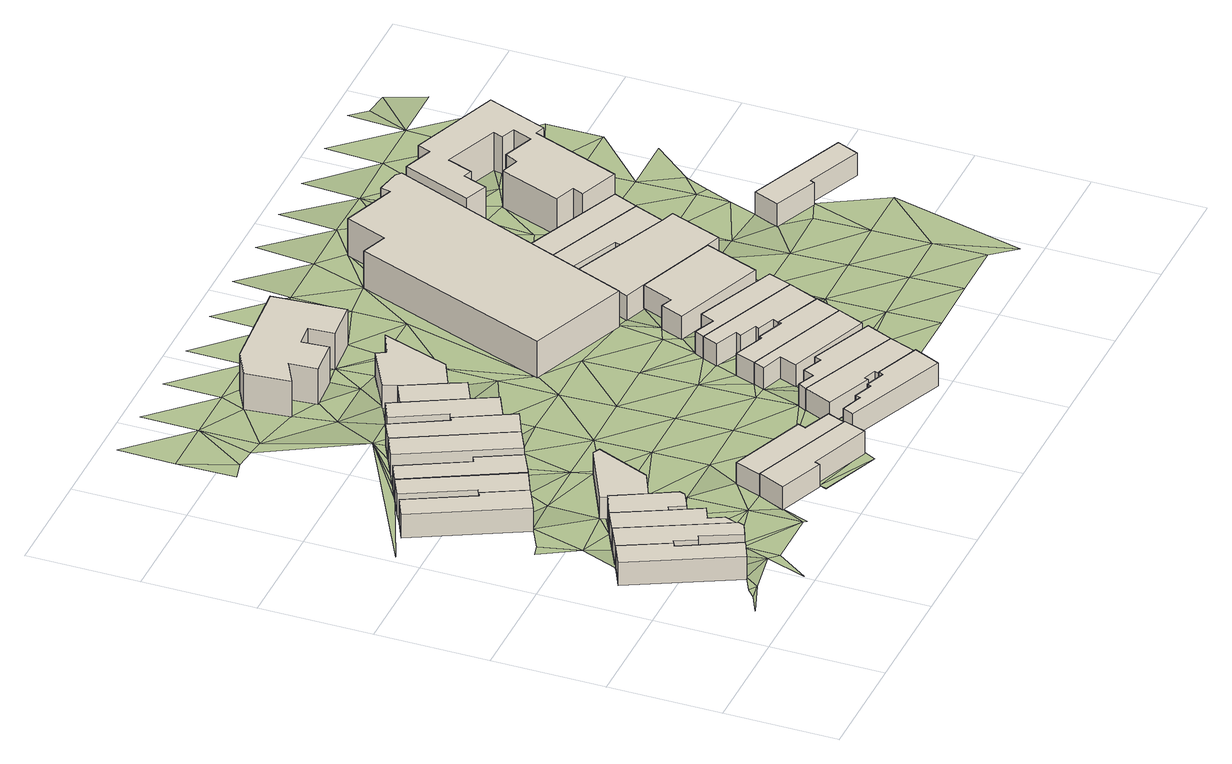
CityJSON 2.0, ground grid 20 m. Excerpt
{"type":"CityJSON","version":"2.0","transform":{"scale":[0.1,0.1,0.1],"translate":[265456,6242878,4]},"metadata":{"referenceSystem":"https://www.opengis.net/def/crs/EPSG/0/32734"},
"CityObjects":{
"building1":{"type":"Building","attributes":{"address":"35 Greef Street Salt River Cape Town","building":"house","building:levels":"1","footprint":{"type":"Polygon"},"plus_code":"CRXFX9XF+XCV","ground_height":5.79,"building_height":4.1,"roof_height":9.89},"geometry":[{"type":"Solid","lod":"1","boundaries":[[[[0,1,2,3,4,5]],[[1,6,7,3,2]],[[6,8,9,7]],[[8,10,11,9]],[[10,12,13,11]],[[12,0,5,4,13]],[[4,3,7,9,11,13]],[[12,10,8,6,1,0]]]]}]},
"building2":{"type":"Building","attributes":{"address":"37 Greef Street Salt River Cape Town","building":"house","building:levels":"1","footprint":{"type":"Polygon"},"plus_code":"CRXGXJXR+XGR","ground_height":5.48,"building_height":4.1,"roof_height":9.58},"geometry":[{"type":"Solid","lod":"1","boundaries":[[[[14,15,16,5,17,18]],[[15,19,20,5,16]],[[19,21,22,20]],[[21,23,24,22]],[[23,25,26,24]],[[25,27,28,26]],[[27,29,30,28]],[[29,31,32,30]],[[31,14,18,17,32]],[[17,5,20,22,24,26,28,30,32]],[[31,29,27,25,23,21,19,15,14]]]]}]},
"building3":{"type":"Building","attributes":{"address":"39 Greef Street Salt River Cape Town","building":"house","building:levels":"1","footprint":{"type":"Polygon"},"plus_code":"CRXVXHXQ+XGR","ground_height":5.21,"building_height":4.1,"roof_height":9.31},"geometry":[{"type":"Solid","lod":"1","boundaries":[[[[33,34,18,35]],[[34,36,37,18]],[[36,38,39,37]],[[38,40,41,39]],[[40,42,43,41]],[[42,44,45,43]],[[44,33,35,45]],[[35,18,37,39,41,43,45]],[[44,42,40,38,36,34,33]]]]}]},
"building4":{"type":"Building","attributes":{"address":"42 Greef Street Salt River Cape Town","building":"house","building:levels":"1","footprint":{"type":"Polygon"},"plus_code":"CRX8X9XJ+X5X","ground_height":5.4,"building_height":4.1,"roof_height":9.5},"geometry":[{"type":"Solid","lod":"1","boundaries":[[[[46,47,48,49]],[[47,50,51,52,48]],[[50,53,54,55,52,51]],[[53,56,57,55,54]],[[56,58,59,57]],[[58,46,49,59]],[[49,48,52,55,57,59]],[[58,56,53,50,47,46]]]]}]},
"building5":{"type":"Building","attributes":{"address":"41 Greef Street Salt River Cape Town","building":"house","building:levels":"1","footprint":{"type":"Polygon"},"plus_code":"CVX2XCX4+X6R","ground_height":5.21,"building_height":4.1,"roof_height":9.31},"geometry":[{"type":"Solid","lod":"1","boundaries":[[[[60,33,61,35,62,63]],[[33,44,45,35,61]],[[44,64,65,45]],[[64,66,67,65]],[[66,68,69,67]],[[68,70,71,69]],[[70,72,73,71]],[[72,60,63,62,73]],[[62,35,45,65,67,69,71,73]],[[72,70,68,66,64,44,33,60]]]]}]},
"building6":{"type":"Building","attributes":{"address":"44 Greef Street Salt River Cape Town","building":"house","building:levels":"1","footprint":{"type":"Polygon"},"plus_code":"CRXJXHX6+XJX","ground_height":5.04,"building_height":4.1,"roof_height":9.14},"geometry":[{"type":"Solid","lod":"1","boundaries":[[[[47,74,75,76]],[[74,77,78,75]],[[77,79,80,78]],[[79,81,82,80]],[[81,50,51,82]],[[50,47,76,51]],[[76,75,78,80,82,51]],[[50,81,79,77,74,47]]]]}]},
"building7":{"type":"Building","attributes":{"address":"43 Greef Street Salt River Cape Town","building":"house","building:levels":"1","footprint":{"type":"Polygon"},"plus_code":"CVX5XJXH+XXX","ground_height":5.01,"building_height":4.1,"roof_height":9.11},"geometry":[{"type":"Solid","lod":"1","boundaries":[[[[83,84,85,63]],[[84,86,87,85]],[[86,88,89,87]],[[88,90,91,89]],[[90,92,93,91]],[[92,83,63,93]],[[63,85,87,89,91,93]],[[92,90,88,86,84,83]]]]}]},
"building8":{"type":"Building","attributes":{"address":"46 Greef Street Salt River Cape Town","building":"house","building:levels":"1","footprint":{"type":"Polygon"},"plus_code":"CRXQXCXX+XCX","ground_height":5.05,"building_height":4.1,"roof_height":9.15},"geometry":[{"type":"Solid","lod":"1","boundaries":[[[[74,94,95,96,97,75]],[[94,98,99,96,95]],[[98,100,101,99]],[[100,102,103,101]],[[102,77,104,103]],[[77,74,75,97,104]],[[97,96,99,101,103,104]],[[77,102,100,98,94,74]]]]}]},
"building9":{"type":"Building","attributes":{"address":"48 Greef Street Salt River Cape Town","building":"house","building:levels":"1","footprint":{"type":"Polygon"},"plus_code":"CVX5XWXQ+XMR","ground_height":5.05,"building_height":4.1,"roof_height":9.15},"geometry":[{"type":"Solid","lod":"1","boundaries":[[[[105,106,107,108]],[[106,109,110,107]],[[109,111,112,110]],[[111,105,108,112]],[[108,107,110,112]],[[111,109,106,105]]]]}]},
"building10":{"type":"Building","attributes":{"address":"25 Westminster Road Salt River Cape Town","building":"house","building:levels":"1","footprint":{"type":"Polygon"},"plus_code":"C2X3X3XJ+X9V","ground_height":5.64,"building_height":4.1,"roof_height":9.74},"geometry":[{"type":"Solid","lod":"1","boundaries":[[[[113,114,115,116]],[[114,117,118,115]],[[117,119,120,118]],[[119,121,122,123,120]],[[121,124,125,126,123,122]],[[124,113,116,126,125]],[[116,115,118,120,123,126]],[[124,121,119,117,114,113]]]]}]},
"building11":{"type":"Building","attributes":{"address":"23 Westminster Road Salt River Cape Town","building":"house","building:levels":"1","footprint":{"type":"Polygon"},"plus_code":"C2X4X9X7+X4R","ground_height":5.36,"building_height":4.1,"roof_height":9.46},"geometry":[{"type":"Solid","lod":"1","boundaries":[[[[124,121,122,125]],[[121,127,128,122]],[[127,129,130,128]],[[129,131,132,130]],[[131,133,134,132]],[[133,124,125,134]],[[125,122,128,130,132,134]],[[133,131,129,127,121,124]]]]}]},
"building12":{"type":"Building","attributes":{"address":"50 Greef Street Salt River Cape Town","building":"house","building:levels":"1","footprint":{"type":"Polygon"},"plus_code":"CVXFXGXH+X2X","ground_height":5.05,"building_height":4.1,"roof_height":9.15},"geometry":[{"type":"Solid","lod":"1","boundaries":[[[[135,136,137,138]],[[136,139,140,137]],[[139,141,142,140]],[[141,143,108,142]],[[143,144,112,108]],[[144,145,146,112]],[[145,135,138,146]],[[138,137,140,142,108,112,146]],[[145,144,143,141,139,136,135]]]]}]},
"building13":{"type":"Building","attributes":{"address":"10 Westminster Road Salt River Cape Town","building":"house","building:levels":"1","footprint":{"type":"Polygon"},"plus_code":"CVXHX6XX+X2R","ground_height":5.05,"building_height":4.1,"roof_height":9.15},"geometry":[{"type":"Solid","lod":"1","boundaries":[[[[147,148,149,150,151,152]],[[148,153,154,150,149]],[[153,155,156,154]],[[155,136,137,156]],[[136,135,138,137]],[[135,157,158,138]],[[157,159,160,158]],[[159,147,152,151,160]],[[151,150,154,156,137,138,158,160]],[[159,157,135,136,155,153,148,147]]]]}]},
"building14":{"type":"Building","attributes":{"address":"8 Westminster Road Salt River Cape Town","building":"house","building:levels":"1","footprint":{"type":"Polygon"},"plus_code":"CVXQX8X8+X9R","ground_height":4.89,"building_height":4.1,"roof_height":8.99},"geometry":[{"type":"Solid","lod":"1","boundaries":[[[[161,162,163,152]],[[162,164,165,163]],[[164,166,167,165]],[[166,168,169,167]],[[168,161,152,169]],[[152,163,165,167,169]],[[168,166,164,162,161]]]]}]},
"building15":{"type":"Building","attributes":{"address":"6 Westminster Road Salt River Cape Town","building":"house","building:levels":"1","footprint":{"type":"Polygon"},"plus_code":"C2X2XWXJ+XFV","ground_height":4.89,"building_height":4.1,"roof_height":8.99},"geometry":[{"type":"Solid","lod":"1","boundaries":[[[[170,171,167,169]],[[171,172,173,167]],[[172,174,175,173]],[[174,176,177,175]],[[176,178,179,177]],[[178,180,181,179]],[[180,170,169,181]],[[169,167,173,175,177,179,181]],[[180,178,176,174,172,171,170]]]]}]},
"building16":{"type":"Building","attributes":{"address":"30 Portland Road Salt River Cape Town","building":"house","building:levels":"1","footprint":{"type":"Polygon"},"plus_code":"C3XFXPX9+XRV","ground_height":5.9,"building_height":4.1,"roof_height":10},"geometry":[{"type":"Solid","lod":"1","boundaries":[[[[182,183,184,185,186,187]],[[183,188,189,185,184]],[[188,190,191,189]],[[190,192,193,191]],[[192,194,195,193]],[[194,196,197,195]],[[196,198,199,197]],[[198,200,201,202,199]],[[200,203,204,205,202,201]],[[203,182,187,186,205,204]],[[186,185,189,191,193,195,197,199,202,205]],[[203,200,198,196,194,192,190,188,183,182]]]]}]},
"building17":{"type":"Building","attributes":{"address":"70 Foundry Road Salt River Cape Town","building":"industrial","building:levels":"2","footprint":{"type":"Polygon"},"plus_code":"CVXWX5X8+X6X","ground_height":4.31,"building_height":6.9,"roof_height":11.21},"geometry":[{"type":"Solid","lod":"1","boundaries":[[[[206,207,208,209]],[[207,210,211,208]],[[210,212,213,211]],[[212,214,215,213]],[[214,216,217,215]],[[216,218,219,217]],[[218,220,221,219]],[[220,222,223,221]],[[222,224,225,223]],[[224,226,227,225]],[[226,206,209,227]],[[209,208,211,213,215,217,219,221,223,225,227]],[[226,224,222,220,218,216,214,212,210,207,206]]]]}]},
"building18":{"type":"Building","attributes":{"address":"28 Portland Road Salt River Cape Town","building":"house","building:levels":"1","footprint":{"type":"Polygon"},"plus_code":"C3X7XXXH+XVW","ground_height":5.58,"building_height":4.1,"roof_height":9.68},"geometry":[{"type":"Solid","lod":"1","boundaries":[[[[228,229,230,231]],[[229,232,233,230]],[[232,234,235,233]],[[234,236,237,235]],[[236,238,239,237]],[[238,183,184,239]],[[183,182,187,184]],[[182,228,231,187]],[[231,230,233,235,237,239,184,187]],[[182,183,238,236,234,232,229,228]]]]}]},
"building19":{"type":"Building","attributes":{"address":"26 Portland Road Salt River Cape Town","building":"house","building:levels":"1","footprint":{"type":"Polygon"},"plus_code":"C3XCX3XR+XCV","ground_height":5.58,"building_height":4.1,"roof_height":9.68},"geometry":[{"type":"Solid","lod":"1","boundaries":[[[[240,241,242,231]],[[241,243,244,242]],[[243,245,246,244]],[[245,247,248,246]],[[247,249,250,248]],[[249,251,252,250]],[[251,253,230,252]],[[253,240,231,230]],[[231,242,244,246,248,250,252,230]],[[253,251,249,247,245,243,241,240]]]]}]},
"building20":{"type":"Building","attributes":{"address":"24 Portland Road Salt River Cape Town","building":"house","building:levels":"1","footprint":{"type":"Polygon"},"plus_code":"C3XFXGXW+XJX","ground_height":5.32,"building_height":4.1,"roof_height":9.42},"geometry":[{"type":"Solid","lod":"1","boundaries":[[[[254,255,256,257]],[[255,258,259,256]],[[258,260,261,259]],[[260,262,263,261]],[[262,264,265,263]],[[264,254,257,265]],[[257,256,259,261,263,265]],[[264,262,260,258,255,254]]]]}]},
"building21":{"type":"Building","attributes":{"address":"22 Portland Road Salt River Cape Town","building":"house","building:levels":"1","footprint":{"type":"Polygon"},"plus_code":"C3XJXCXG+XMV","ground_height":5.32,"building_height":4.1,"roof_height":9.42},"geometry":[{"type":"Solid","lod":"1","boundaries":[[[[266,267,268,269,270,271]],[[267,272,273,269,268]],[[272,274,275,273]],[[274,276,277,275]],[[276,278,279,277]],[[278,280,256,279]],[[280,281,257,256]],[[281,266,271,270,257]],[[270,269,273,275,277,279,256,257]],[[281,280,278,276,274,272,267,266]]]]}]},
"building22":{"type":"Building","attributes":{"address":"20 Portland Road Salt River Cape Town","building":"house","building:levels":"1","footprint":{"type":"Polygon"},"plus_code":"C3XQXMXV+XWR","ground_height":5.22,"building_height":4.1,"roof_height":9.32},"geometry":[{"type":"Solid","lod":"1","boundaries":[[[[282,283,284,285]],[[283,286,287,284]],[[286,288,289,287]],[[288,290,291,289]],[[290,292,293,291]],[[292,294,295,293]],[[294,296,297,295]],[[296,298,268,297]],[[298,299,271,268]],[[299,282,285,271]],[[285,284,287,289,291,293,295,297,268,271]],[[299,298,296,294,292,290,288,286,283,282]]]]}]},
"building23":{"type":"Building","attributes":{"address":"18 Portland Road Salt River Cape Town","building":"house","building:levels":"1","footprint":{"type":"Polygon"},"plus_code":"C3XRX6X6+XMR","ground_height":5.22,"building_height":4.1,"roof_height":9.32},"geometry":[{"type":"Solid","lod":"1","boundaries":[[[[282,300,301,285]],[[300,302,303,301]],[[302,304,305,303]],[[304,306,307,305]],[[306,283,284,307]],[[283,282,285,284]],[[285,301,303,305,307,284]],[[283,306,304,302,300,282]]]]}]},
"building24":{"type":"Building","attributes":{"address":"16 Portland Road Salt River Cape Town","building":"house","building:levels":"1","footprint":{"type":"Polygon"},"plus_code":"C4X2X5X9+X6R","ground_height":5.1,"building_height":4.1,"roof_height":9.2},"geometry":[{"type":"Solid","lod":"1","boundaries":[[[[308,309,310,311]],[[309,312,313,310]],[[312,314,315,313]],[[314,316,317,315]],[[316,318,319,317]],[[318,308,311,319]],[[311,310,313,315,317,319]],[[318,316,314,312,309,308]]]]}]},
"building25":{"type":"Building","attributes":{"address":"3 Westminster Road Salt River Cape Town","building":"industrial","building:levels":"2","footprint":{"type":"Polygon"},"plus_code":"C3XFX7XX+XQX","ground_height":4.44,"building_height":6.9,"roof_height":11.34},"geometry":[{"type":"Solid","lod":"1","boundaries":[[[[320,321,322,323]],[[321,324,325,322]],[[324,326,327,325]],[[326,328,329,327]],[[328,330,331,329]],[[330,332,333,331]],[[332,334,335,333]],[[334,336,337,335]],[[336,320,323,337]],[[323,322,325,327,329,331,333,335,337]],[[336,334,332,330,328,326,324,321,320]]]]}]},
"building26":{"type":"Building","attributes":{"address":"14 Portland Road Salt River Cape Town","building":"industrial","building:levels":"1","footprint":{"type":"Polygon"},"plus_code":"C4X6XCX2+XJR","ground_height":5.13,"building_height":4.1,"roof_height":9.23},"geometry":[{"type":"Solid","lod":"1","boundaries":[[[[338,339,340,341,342,343]],[[339,344,345,341,340]],[[344,346,347,345]],[[346,348,310,347]],[[348,349,311,310]],[[349,350,351,311]],[[350,352,353,351]],[[352,338,343,342,353]],[[342,341,345,347,310,311,351,353]],[[352,350,349,348,346,344,339,338]]]]}]},
"building27":{"type":"Building","attributes":{"address":"12 Portland Road Salt River Cape Town","building":"house","building:levels":"1","footprint":{"type":"Polygon"},"plus_code":"C4X8XJX5+X2R","ground_height":4.99,"building_height":4.1,"roof_height":9.09},"geometry":[{"type":"Solid","lod":"1","boundaries":[[[[354,355,356,357]],[[355,358,359,356]],[[358,339,340,359]],[[339,338,343,340]],[[338,360,361,343]],[[360,354,357,361]],[[357,356,359,340,343,361]],[[360,338,339,358,355,354]]]]}]},
"building28":{"type":"Building","attributes":{"address":"10 Portland Road Salt River Cape Town","building":"house","building:levels":"1","footprint":{"type":"Polygon"},"plus_code":"C4XCXCX7+XGX","ground_height":4.99,"building_height":4.1,"roof_height":9.09},"geometry":[{"type":"Solid","lod":"1","boundaries":[[[[354,360,361,357]],[[360,362,363,361]],[[362,364,365,363]],[[364,354,357,365]],[[357,361,363,365]],[[364,362,360,354]]]]}]},
"building29":{"type":"Building","attributes":{"address":"80 Foundry Road Salt River Cape Town","building":"retail","building:levels":"2","footprint":{"type":"Polygon"},"plus_code":"C5X2XJXH+XVV","ground_height":4.61,"building_height":6.9,"roof_height":11.51},"geometry":[{"type":"Solid","lod":"1","boundaries":[[[[366,367,368,369]],[[367,370,371,368]],[[370,372,373,371]],[[372,374,375,373]],[[374,376,377,375]],[[376,378,379,377]],[[378,380,381,379]],[[380,382,383,381]],[[382,384,385,383]],[[384,386,387,385]],[[386,388,389,387]],[[388,390,391,389]],[[390,392,393,391]],[[392,394,395,393]],[[394,396,397,395]],[[396,398,399,397]],[[398,400,401,399]],[[400,402,403,401]],[[402,404,405,403]],[[404,406,407,405]],[[406,408,409,407]],[[408,366,369,409]],[[369,368,371,373,375,377,379,381,383,385,387,389,391,393,395,397,399,401,403,405,407,409]],[[408,406,404,402,400,398,396,394,392,390,388,386,384,382,380,378,376,374,372,370,367,366]]]]}]},
"building30":{"type":"Building","attributes":{"address":"11 Portland Road Salt River Cape Town","building":"house","building:levels":"1","footprint":{"type":"Polygon"},"plus_code":"C5XPXFXJ+XWW","ground_height":5.17,"building_height":4.1,"roof_height":9.27},"geometry":[{"type":"Solid","lod":"1","boundaries":[[[[410,411,412,413,414,415]],[[411,416,417,413,412]],[[416,418,419,417]],[[418,420,421,419]],[[420,422,423,421]],[[422,410,415,414,423]],[[414,413,417,419,421,423]],[[422,420,418,416,411,410]]]]}]},
"terrain1":{"type":"TINRelief","geometry":[{"type":"CompositeSurface","lod":"1","boundaries":[[[424,425,426]],[[425,427,426]],[[427,425,428]],[[425,429,428]],[[430,431,432]],[[429,8,428]],[[8,430,432]],[[430,433,431]],[[14,434,0]],[[429,435,436]],[[437,430,8]],[[430,437,438]],[[434,439,440]],[[437,8,429]],[[437,429,441]],[[441,429,436]],[[434,442,439]],[[434,14,33]],[[443,441,436]],[[444,442,434]],[[434,33,444]],[[441,443,445]],[[446,447,448]],[[449,450,451]],[[449,451,452]],[[453,454,455]],[[445,456,448]],[[453,455,446]],[[444,33,457]],[[33,60,457]],[[458,450,449]],[[448,456,446]],[[459,453,446]],[[460,442,444]],[[445,443,456]],[[47,442,460]],[[60,444,457]],[[446,456,459]],[[461,462,463]],[[443,464,465]],[[456,443,465]],[[47,460,74]],[[466,467,468]],[[469,468,459]],[[469,459,456]],[[460,444,90]],[[469,466,468]],[[465,124,456]],[[470,74,460]],[[469,456,471]],[[471,456,124]],[[472,473,474]],[[106,474,473]],[[463,474,461]],[[475,473,472]],[[470,460,90]],[[476,477,478]],[[470,479,74]],[[480,88,466]],[[469,481,466]],[[473,482,106]],[[482,473,475]],[[483,484,485]],[[461,474,106]],[[482,475,479]],[[469,471,481]],[[480,466,486]],[[482,479,470]],[[470,90,88]],[[461,106,105]],[[484,483,487]],[[484,487,485]],[[488,477,476]],[[88,480,486]],[[470,489,482]],[[486,466,481]],[[490,477,488]],[[491,485,492]],[[488,476,493]],[[470,88,494]],[[105,495,461]],[[496,493,461]],[[481,471,497]],[[488,493,496]],[[489,470,494]],[[485,487,492]],[[494,88,486]],[[498,461,495]],[[499,498,495]],[[471,500,497]],[[498,499,501]],[[461,502,496]],[[461,498,503]],[[498,501,504]],[[486,481,505]],[[496,210,488]],[[145,489,506]],[[506,489,494]],[[502,461,503]],[[505,481,497]],[[507,496,502]],[[492,508,509]],[[496,507,210]],[[510,500,511]],[[494,486,512]],[[135,145,513]],[[497,500,510]],[[514,488,515]],[[509,508,516]],[[506,513,145]],[[512,486,505]],[[517,168,503]],[[518,502,503]],[[509,516,519]],[[509,519,510]],[[488,210,515]],[[232,497,510]],[[502,520,507]],[[513,521,162]],[[503,168,518]],[[232,510,519]],[[522,506,494]],[[523,505,497]],[[494,512,524]],[[164,162,521]],[[497,232,229]],[[520,525,507]],[[164,521,513]],[[526,502,518]],[[513,506,522]],[[519,527,232]],[[520,502,526]],[[527,519,528]],[[524,522,494]],[[515,210,207]],[[229,523,497]],[[512,505,529]],[[232,527,530]],[[164,513,531]],[[505,523,529]],[[166,164,532]],[[520,526,533]],[[527,534,530]],[[535,232,530]],[[531,513,522]],[[524,512,536]],[[526,518,537]],[[538,515,207]],[[539,515,538]],[[512,529,536]],[[164,531,532]],[[530,540,535]],[[529,523,258]],[[523,541,542]],[[543,533,544]],[[545,533,526]],[[523,542,258]],[[546,535,547]],[[540,547,535]],[[545,526,537]],[[524,548,522]],[[544,533,545]],[[549,524,536]],[[546,547,550]],[[551,531,522]],[[552,543,544]],[[529,258,255]],[[531,553,532]],[[536,529,255]],[[554,258,542]],[[545,552,544]],[[548,524,549]],[[553,531,551]],[[537,176,174]],[[542,555,554]],[[174,532,553]],[[548,551,522]],[[554,556,258]],[[545,537,174]],[[557,555,542]],[[255,278,536]],[[206,538,207]],[[278,558,536]],[[174,559,545]],[[549,536,560]],[[553,559,174]],[[545,559,561]],[[536,558,560]],[[538,562,563]],[[564,554,555]],[[278,565,558]],[[566,553,551]],[[567,278,568]],[[549,560,569]],[[567,565,278]],[[549,570,548]],[[553,566,559]],[[562,538,206]],[[571,551,548]],[[572,558,565]],[[569,570,549]],[[573,228,182]],[[559,566,561]],[[574,565,567]],[[241,564,555]],[[565,574,575]],[[567,576,574]],[[228,573,241]],[[577,570,569]],[[548,570,571]],[[578,569,579]],[[580,206,561]],[[581,574,576]],[[569,578,577]],[[582,574,581]],[[580,561,566]],[[566,551,336]],[[562,206,583]],[[584,570,577]],[[241,573,585]],[[562,583,586]],[[571,570,584]],[[580,583,206]],[[587,564,241]],[[571,584,588]],[[589,564,587]],[[590,577,578]],[[309,584,591]],[[309,588,584]],[[241,585,587]],[[566,336,580]],[[571,588,344]],[[583,580,336]],[[592,589,593]],[[589,587,593]],[[344,355,571]],[[590,578,300]],[[593,282,592]],[[355,354,571]],[[587,585,594]],[[583,595,596]],[[595,583,336]],[[282,593,300]],[[354,364,571]],[[597,336,334]],[[300,593,598]],[[599,593,587]],[[598,590,300]],[[336,597,600]],[[344,601,355]],[[587,594,599]],[[595,336,600]],[[334,600,597]],[[602,601,344]],[[603,598,593]],[[590,598,604]],[[593,599,603]],[[571,364,605]],[[606,590,604]],[[607,595,608]],[[594,609,599]],[[608,595,600]],[[610,598,603]],[[610,604,598]],[[603,599,611]],[[612,613,364]],[[612,364,614]],[[328,608,600]],[[611,599,609]],[[615,614,364]],[[616,604,610]],[[330,328,600]],[[605,364,613]],[[617,604,616]],[[610,603,618]],[[619,615,364]],[[618,603,611]],[[611,609,620]],[[612,621,613]],[[622,623,617]],[[610,624,616]],[[617,616,625]],[[614,615,626]],[[627,612,614]],[[625,622,617]],[[628,608,328]],[[628,629,608]],[[610,618,630]],[[621,612,627]],[[610,630,624]],[[613,631,605]],[[616,624,410]],[[632,622,625]],[[619,633,615]],[[628,328,634]],[[621,635,636]],[[616,637,625]],[[632,615,633]],[[611,620,638]],[[619,622,632]],[[627,635,621]],[[634,605,631]],[[637,616,410]],[[611,638,618]],[[632,633,619]],[[628,634,631]],[[630,618,639]],[[639,624,630]],[[640,632,625]],[[641,635,627]],[[637,640,625]],[[388,635,641]],[[374,628,631]],[[627,642,643]],[[618,638,639]],[[643,641,627]],[[374,631,376]],[[632,640,644]],[[645,646,628]],[[647,640,637]],[[374,645,628]],[[648,388,641]],[[649,641,643]],[[650,632,644]],[[632,650,651]],[[649,643,652]],[[647,653,640]],[[641,649,648]],[[640,653,644]],[[652,654,649]],[[645,374,655]],[[650,656,651]],[[653,657,644]],[[644,658,650]],[[374,372,655]],[[645,659,660]],[[656,650,658]],[[659,645,655]],[[656,661,372]],[[661,656,658]],[[372,662,655]],[[659,655,662]],[[663,659,664]],[[665,664,659]],[[659,666,665]]]}]}
},
"vertices":[
[97,301,15],[54,280,15],[54,280,56],[54,280,59],[97,301,59],[97,301,56],[145,95,15],[145,95,59],[182,112,15],[182,112,59],[130,214,15],[130,214,59],[138,218,15],[138,218,59],
[145,326,12],[97,301,12],[97,301,53],[145,326,56],[145,326,53],[138,218,12],[138,218,56],[147,222,12],[147,222,56],[164,186,12],[164,186,56],[174,190,12],[174,190,56],[206,123,12],[206,123,56],[230,134,12],[230,134,56],[234,144,12],[234,144,56],
[187,348,10],[145,326,10],[187,348,53],[234,144,10],[234,144,53],[244,171,10],[244,171,53],[231,197,10],[231,197,53],[256,209,10],[256,209,53],[229,263,10],[229,263,53],
[152,465,9],[197,488,9],[197,488,55],[152,465,55],[160,562,9],[160,562,51],[160,562,55],[152,558,9],[152,558,51],[152,558,55],[95,673,9],[95,673,55],[57,654,9],[57,654,55],
[230,368,10],[187,348,51],[230,368,53],[230,368,51],[236,266,10],[236,266,53],[250,240,10],[250,240,53],[280,255,10],[280,255,53],[283,265,10],[283,265,53],[260,310,10],[260,310,53],
[246,511,9],[246,511,51],[197,488,51],[150,702,9],[150,702,51],[113,683,9],[113,683,51],[172,567,9],[172,567,51],
[230,368,9],[260,310,9],[260,310,51],[309,333,9],[309,333,51],[349,429,9],[349,429,51],[337,435,9],[337,435,51],[224,379,9],[224,379,51],
[290,534,9],[290,534,51],[290,534,52],[246,511,52],[253,608,9],[253,608,52],[242,603,9],[242,603,52],[183,719,9],[183,719,52],[150,702,52],
[252,754,10],[211,733,10],[211,733,52],[252,754,52],[307,542,10],[307,542,52],[348,563,10],[348,563,52],
[350,114,13],[431,83,13],[431,83,57],[350,114,57],[434,92,13],[434,92,57],[544,50,13],[544,50,57],[558,90,13],[558,90,55],[558,90,57],[372,163,13],[372,163,55],[372,163,57],
[571,123,13],[571,123,55],[521,143,13],[521,143,55],[526,157,13],[526,157,55],[390,210,13],[390,210,55],
[381,608,8],[343,683,8],[343,683,52],[381,608,52],[336,679,8],[336,679,52],[288,772,8],[288,772,52],[252,754,8],[348,563,8],[393,584,8],[393,584,52],
[353,773,8],[342,795,8],[342,795,50],[342,795,52],[353,773,52],[353,773,50],[306,777,8],[306,777,52],[352,687,8],[352,687,52],[425,630,8],[425,630,52],[404,673,8],[404,673,52],
[353,773,9],[404,673,9],[404,673,50],[447,694,9],[447,694,50],[433,723,9],[433,723,50],[398,795,9],[398,795,50],
[398,795,4],[433,723,4],[481,746,4],[481,746,50],[522,866,4],[522,866,50],[478,846,4],[478,846,50],[469,862,4],[469,862,50],[388,818,4],[388,818,50],
[782,57,15],[702,89,15],[702,89,57],[702,89,60],[782,57,60],[782,57,57],[698,80,15],[698,80,60],[664,93,15],[664,93,60],[661,86,15],[661,86,60],[627,99,15],[627,99,60],[625,90,15],[625,90,60],[586,104,15],[586,104,60],[578,84,15],[578,84,59],[578,84,60],[761,10,15],[761,10,59],[761,10,60],
[526,1065,2],[357,1051,2],[357,1051,72],[526,1065,72],[309,1025,2],[309,1025,72],[317,945,2],[317,945,72],[361,969,2],[361,969,72],[365,919,2],[365,919,72],[429,924,2],[429,924,72],[425,972,2],[425,972,72],[463,976,2],[463,976,72],[467,930,2],[467,930,72],[537,936,2],[537,936,72],
[801,107,15],[621,182,15],[621,182,57],[801,107,57],[598,132,15],[598,132,57],[680,98,15],[680,98,57],[683,105,15],[683,105,57],[705,97,15],[705,97,57],
[801,107,14],[821,154,14],[821,154,57],[708,201,14],[708,201,57],[703,189,14],[703,189,57],[667,204,14],[667,204,57],[659,184,14],[659,184,57],[628,197,14],[628,197,57],[621,182,14],
[848,214,12],[662,287,12],[662,287,54],[848,214,54],[653,267,12],[653,267,54],[691,254,12],[691,254,54],[680,223,12],[680,223,54],[828,167,12],[828,167,54],
[865,259,11],[782,293,11],[782,293,53],[782,293,54],[865,259,54],[865,259,53],[780,287,11],[780,287,54],[732,306,11],[732,306,54],[730,301,11],[730,301,54],[675,323,11],[675,323,54],[662,287,11],[848,214,11],
[888,314,10],[701,390,10],[701,390,53],[888,314,53],[689,362,10],[689,362,53],[730,345,10],[730,345,53],[726,335,10],[726,335,53],[758,322,10],[758,322,53],[755,316,10],[755,316,53],[786,303,10],[786,303,53],[782,293,10],[865,259,10],
[903,356,10],[903,356,53],[758,416,10],[758,416,53],[747,391,10],[747,391,53],[709,407,10],[709,407,53],
[943,478,7],[801,532,7],[801,532,52],[943,478,52],[779,476,7],[779,476,52],[758,484,7],[758,484,52],[742,443,7],[742,443,52],[906,381,7],[906,381,52],
[563,621,1],[743,551,1],[743,551,73],[563,621,73],[923,996,1],[923,996,73],[914,1004,1],[914,1004,73],[871,1012,1],[871,1012,73],[867,994,1],[867,994,73],[772,1029,1],[772,1029,73],[743,955,1],[743,955,73],[697,972,1],[697,972,73],
[982,571,5],[893,608,5],[893,608,51],[893,608,52],[982,571,52],[982,571,51],[805,645,5],[805,645,52],[762,546,5],[762,546,52],[801,532,5],[943,478,5],[969,469,5],[969,469,52],[1005,563,5],[1005,563,52],
[826,699,5],[809,656,5],[809,656,51],[826,699,51],[897,619,5],[897,619,51],[1004,625,5],[1004,625,51],
[1023,669,5],[1023,669,51],[844,743,5],[844,743,51],
[1042,677,1],[1103,836,1],[1103,836,75],[1042,677,75],[1121,830,1],[1121,830,75],[1163,938,1],[1163,938,75],[1001,999,1],[1001,999,75],[992,975,1],[992,975,75],[939,995,1],[939,995,75],[892,872,1],[892,872,75],[933,856,1],[933,856,75],[949,899,1],[949,899,75],[964,893,1],[964,893,75],[981,938,1],[981,938,75],[1080,900,1],[1080,900,75],[1073,883,1],[1073,883,75],[1098,873,1],[1098,873,75],[1084,838,1],[1084,838,75],[1029,859,1],[1029,859,75],[1018,836,1],[1018,836,75],[985,847,1],[985,847,75],[943,738,1],[943,738,75],[980,724,1],[980,724,75],[972,704,1],[972,704,75],
[1108,462,9],[1089,416,9],[1089,416,50],[1089,416,53],[1108,462,53],[1108,462,50],[1167,384,9],[1167,384,53],[1170,391,9],[1170,391,53],[1269,350,9],[1269,350,53],[1286,389,9],[1286,389,53],
[61,47,20],[127,70,19],[98,65,19],[113,79,19],[145,95,19],[211,85,15],[164,186,18],[138,218,18],[130,214,18],[147,222,15],[127,370,12],[182,11,18],[227,70,15],[206,123,13],[174,190,18],[107,441,14],[86,436,14],[230,134,13],[152,465,14],[327,70,15],[224,379,10],[234,144,13],[256,209,13],[231,197,13],[244,171,13],[160,562,14],[113,683,10],[95,673,10],[152,558,14],[250,240,12],[236,266,12],[229,263,12],[327,165,13],[227,370,10],[172,567,14],[280,255,12],[227,470,9],[286,794,10],[2,642,11],[150,702,10],[331,65,15],[350,114,15],[309,333,10],[260,310,12],[283,265,12],[327,270,12],[327,470,9],[390,210,14],[242,603,11],[227,675,11],[183,719,10],[253,608,11],[160,973,3],[127,1070,2],[127,965,3],[290,534,11],[327,370,10],[427,270,11],[307,542,11],[426,70,16],[427,70,16],[431,83,16],[427,370,9],[532,28,16],[227,1070,2],[348,563,11],[127,1170,3],[434,92,16],[544,50,16],[198,969,3],[427,470,7],[288,772,10],[227,965,3],[528,165,14],[306,777,10],[336,679,10],[526,157,14],[343,683,10],[327,870,5],[342,795,10],[352,687,10],[528,270,12],[427,570,8],[317,945,3],[569,63,16],[558,90,16],[571,123,14],[521,143,14],[528,370,10],[425,630,9],[227,1170,3],[327,1070,2],[578,84,18],[353,773,10],[388,818,9],[586,104,18],[365,919,5],[427,675,9],[528,570,5],[628,197,15],[528,470,8],[361,969,3],[427,870,5],[627,99,18],[625,90,18],[628,270,12],[664,93,18],[528,675,5],[481,746,5],[429,924,3],[661,86,18],[680,98,19],[628,370,11],[469,862,5],[427,1070,2],[327,1170,3],[698,80,19],[659,184,15],[667,204,15],[425,972,3],[427,965,3],[467,930,3],[683,105,19],[702,89,19],[628,570,6],[628,470,9],[705,97,19],[563,621,5],[463,976,3],[528,770,5],[680,223,13],[708,201,16],[691,254,13],[703,189,16],[689,362,11],[528,870,4],[701,390,11],[537,936,3],[528,1070,2],[427,1170,2],[828,167,14],[726,335,11],[628,870,2],[732,306,13],[730,301,13],[709,407,11],[728,470,9],[743,551,6],[730,345,11],[828,70,15],[755,316,13],[758,322,11],[780,287,13],[742,443,9],[758,416,11],[747,391,11],[628,965,2],[782,293,13],[786,303,13],[628,1070,2],[758,484,9],[928,70,14],[528,1170,4],[928,165,11],[762,546,6],[848,214,14],[906,381,10],[779,476,11],[865,259,13],[928,270,10],[1028,70,17],[728,1070,3],[628,1170,8],[728,965,1],[928,370,11],[1028,165,14],[772,1029,3],[897,619,11],[893,608,11],[1028,270,11],[969,469,11],[923,996,3],[943,478,11],[728,1170,9],[828,1070,4],[1128,70,17],[1028,370,8],[1128,165,16],[928,770,7],[892,872,7],[943,738,7],[972,704,10],[1028,470,7],[1005,563,7],[1128,270,14],[1023,669,7],[1164,28,17],[933,856,7],[1004,625,7],[982,571,7],[1089,416,12],[1028,570,7],[980,724,6],[985,847,6],[928,1070,1],[828,1170,9],[1128,370,12],[939,995,3],[1042,677,7],[1028,675,7],[914,1004,3],[964,893,7],[949,899,7],[1126,512,9],[1228,270,14],[1167,384,12],[1128,570,7],[1028,870,6],[1018,836,6],[1029,859,6],[1128,675,5],[1028,1070,4],[928,1170,5],[1147,560,7],[1080,900,3],[1073,883,6],[1128,770,3],[1103,836,3],[1084,838,3],[1166,603,7],[1098,873,3],[1128,965,1],[1121,830,3],[1228,675,5],[1228,770,3],[1128,1070,4],[1028,1170,8],[1228,870,3],[1228,965,2],[1128,1170,8],[1152,1142,8],[1192,1135,10],[1228,1070,5]
]}
